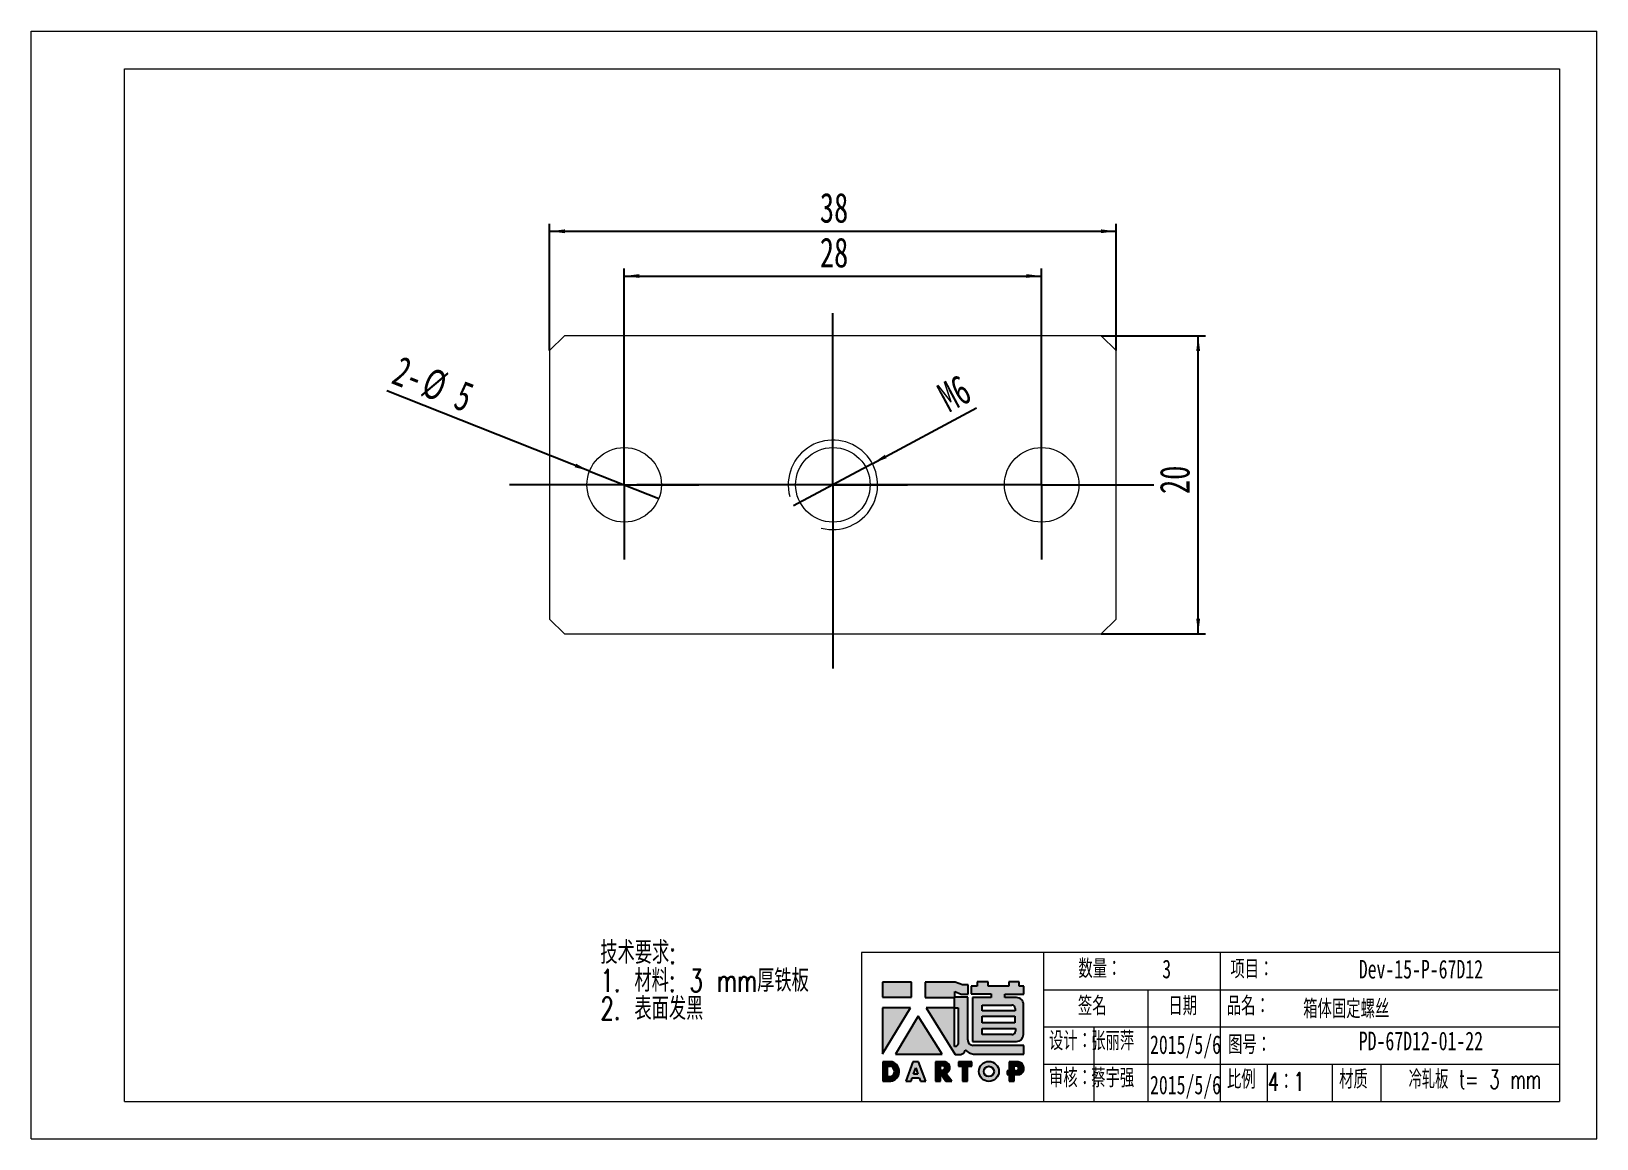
# Model space of a CAD drawing. Header units: millimetres. Extents: x 0 to 420, y 0 to 297.
import ezdxf

# ---------------------------------------------------------------- set-up
doc = ezdxf.new("R2010")
doc.units = ezdxf.units.MM
for name, color, linetype in [('10', 7, 'Continuous'), ('5', 7, 'Continuous'), ('9', 7, 'Continuous')]:
    doc.layers.add(name, color=color, linetype=linetype)
doc.layers.add('A-TITLEBLOCK', color=7, linetype='Continuous', lineweight=15)
doc.styles.add('SLDTEXTSTYLE0', font='TXT', dxfattribs={"width": 0.7, "bigfont": 'bigfont'})
doc.styles.add('SLDTEXTSTYLE1', font='TXT', dxfattribs={"width": 0.7})
doc.styles.add('SLDTEXTSTYLE2', font='TXT', dxfattribs={"width": 0.6454545454545455, "bigfont": 'bigfont'})
doc.dimstyles.new('SLDDIMSTYLE0', dxfattribs={"dimtxt": 8, "dimasz": 4.08, "dimexe": 0, "dimexo": 0.0625, "dimgap": 2, "dimtad": 2, "dimlfac": 0.25, "dimrnd": 1e-09, "dimzin": 12, "dimdsep": 46, "dimtxsty": 'SLDTEXTSTYLE1', "dimsah": 1, "dimcen": 0.09, "dimadec": 0, "dimazin": 3, "dimtfac": 1, "dimtofl": 0, "dimtmove": 0, "dimatfit": 3, "dimfxl": 0, "dimfrac": 2, "dimtolj": 1, "dimtzin": 12, "dimarcsym": 0})
doc.dimstyles.new('SLDDIMSTYLE1', dxfattribs={"dimtxt": 8, "dimasz": 4.08, "dimexe": 0, "dimexo": 0.0625, "dimgap": 2, "dimtad": 2, "dimlfac": 0.25, "dimrnd": 1e-09, "dimzin": 12, "dimdsep": 46, "dimtxsty": 'SLDTEXTSTYLE1', "dimblk1": 'NONE', "dimsah": 1, "dimcen": 0, "dimadec": 0, "dimazin": 3, "dimtfac": 1, "dimtmove": 0, "dimatfit": 3, "dimldrblk": 'NONE', "dimfxl": 0, "dimfrac": 2, "dimtolj": 1, "dimtzin": 12, "dimarcsym": 0})
doc.dimstyles.new('SLDDIMSTYLE2', dxfattribs={"dimtxt": 8, "dimasz": 4.08, "dimexe": 0, "dimexo": 0.0625, "dimgap": 2, "dimtad": 2, "dimlfac": 0.25, "dimrnd": 1e-09, "dimzin": 12, "dimdsep": 46, "dimtxsty": 'SLDTEXTSTYLE1', "dimblk1": 'NONE', "dimsah": 1, "dimcen": 0, "dimadec": 0, "dimazin": 3, "dimtfac": 1, "dimtmove": 0, "dimatfit": 3, "dimldrblk": 'NONE', "dimfxl": 0, "dimfrac": 2, "dimtolj": 1, "dimtzin": 12, "dimarcsym": 0})

# ---------------------------------------------------------------- blocks, each defined once
blk = doc.blocks.new('块1')
at = {"layer": '5'}
for color, points in [(12, [(7.729822768506202, 22.48677738498255), (7.729822768506202, 26.56118224098179), (-0.0686108220727677, 26.56118224098179), (-0.0686108220727677, 22.48677738498255)]), (12, [(-0.04771970653583146, 7.347302008803423), (7.478762869193744, 19.63603448538186), (-0.04771970653583146, 19.63603448538186)]), (12, [(15.94076426689367, 7.265444282803157), (9.565125609747485, 17.40596668841406), (3.412508775829825, 7.265444282803157)]), (8, [(23.89569797004904, 4.063712587108565), (23.89569797004904, 5.190604751141469), (20.33522878362937, 5.190604751141469), (20.33522878362937, 4.061015724040494), (21.44612302452459, 4.061015724040494), (21.44612302452459, -0.00950247634592081), (22.77619072523319, -0.00950247634592081), (22.77619072523319, 4.063712587108565)])]:
    blk.add_hatch(color=color, dxfattribs=at).paths.add_polyline_path(points, flags=0)
h = blk.add_hatch(color=12, dxfattribs=at)
edge = h.paths.add_edge_path(flags=0)
edge.add_line((19.38394999689552, 22.56062384129394), (19.38394999689552, 24.08498602951054))
edge.add_line((19.38394999689552, 24.08498602951054), (21.10508472331591, 23.34144501836078))
edge.add_line((21.10508472331591, 23.34144501836078), (22.96586006538915, 23.34144501836078))
edge.add_line((22.96586006538915, 23.34144501836078), (22.96586006538915, 25.80423623399326))
edge.add_line((22.96586006538915, 25.80423623399326), (21.4307295709883, 25.80423623399326))
edge.add_line((21.4307295709883, 25.80423623399326), (19.43049686857645, 26.59417915377503))
edge.add_line((19.43049686857645, 26.59417915377503), (11.41472237249602, 26.59417915377503))
edge.add_line((11.41472237249602, 26.59417915377503), (11.41472237249602, 22.42903278757316))
edge.add_line((11.41472237249602, 22.42903278757316), (19.2138889846426, 22.42903278757316))
edge.add_line((19.2138889846426, 22.42903278757316), (19.2138889846426, 22.34479547652957))
edge.add_line((19.2138889846426, 22.34479547652957), (19.2138889846426, 19.68267435251857))
edge.add_line((19.2138889846426, 19.68267435251857), (11.65093858437205, 19.68267435251857))
edge.add_line((11.65093858437205, 19.68267435251857), (19.42994710250157, 7.163677361805625))
edge.add_line((19.42994710250157, 7.163677361805624), (20.97034992517888, 7.163677361805624))
edge.add_arc((20.63045323465091, 8.63814758323432), 1.513139846184647, 282.9811251691751, 345.4172256101924)
edge.add_line((22.09484714418974, 8.257171636726847), (22.09484714418969, 8.314841293412767))
edge.add_line((22.09484714418969, 8.314841293412767), (22.23069755353374, 8.314841293412767))
edge.add_arc((25.13725331194361, 11.40306678213124), 4.240896490827906, 226.7357971412295, 259.3209385163939)
edge.add_line((24.35138333869703, 7.235620150071528), (37.86873904313498, 7.235620150071481))
edge.add_line((37.86873904313498, 7.235620150071481), (37.86873904313498, 9.609890801538295))
edge.add_line((37.86873904313498, 9.609890801538295), (24.29381412204463, 9.609890801538434))
edge.add_arc((24.29381412202575, 11.08848079781988), 1.47858999628138, 180.0000000007004, 270.0000000007314, ccw=False)
edge.add_line((22.81522412574437, 11.08848079780181), (22.81522412574444, 22.56062384129394))
edge.add_line((22.81522412574444, 22.56062384129394), (19.38394999689552, 22.56062384129394))
edge = h.paths.add_edge_path(flags=0)
edge.add_line((19.70922720214697, 9.322119648508084), (19.28902369907465, 9.322119648508084))
edge.add_line((19.28902369907465, 9.322119648508084), (19.29250555177082, 19.62945096670751))
edge.add_line((19.29250555177082, 19.62945096670751), (20.28355076055022, 19.62929232771332))
edge.add_line((20.28355076055022, 19.62929232771332), (20.28355076055022, 9.912800711723456))
edge.add_arc((18.34910674726315, 11.21912485719966), 2.334214303271304, 305.6398792732127, 325.968963113898, ccw=False)
h = blk.add_hatch(color=12, dxfattribs=at)
edge = h.paths.add_edge_path(flags=0)
edge.add_line((37.84546560721152, 23.34271413038237), (37.84546560721152, 25.45943435906698))
edge.add_line((37.84546560721152, 25.45943435906698), (36.64276041010927, 25.45943435906698))
edge.add_line((36.64276041010927, 25.45943435906698), (36.64276041010927, 26.60353885500371))
edge.add_line((36.64276041010927, 26.60353885500371), (33.8937461392912, 26.60353885500371))
edge.add_line((33.8937461392912, 26.60353885500371), (33.8937461392912, 25.51662371996509))
edge.add_line((33.8937461392912, 25.51662371996509), (28.28136622739996, 25.51662371996509))
edge.add_line((28.28136622739996, 25.51662371996509), (28.28136622739996, 26.66072821589707))
edge.add_line((28.28136622739996, 26.66072821589707), (25.34194959501901, 26.66072821589707))
edge.add_line((25.34194959501901, 26.66072821589707), (25.34194959501901, 25.49544541295903))
edge.add_line((25.34194959501901, 25.49544541295903), (23.71775697571455, 25.49544541295903))
edge.add_line((23.71775697571455, 25.49544541295903), (23.71775697571455, 23.38626053695338))
edge.add_line((23.71775697571455, 23.38626053695338), (29.07761094507538, 23.38626053695338))
edge.add_line((29.07761094507538, 23.38626053695338), (29.07761094507538, 22.45338387466311))
edge.add_line((29.07761094507538, 22.45338387466311), (24.08316824545665, 22.45338387466311))
edge.add_line((24.08316824545665, 22.45338387466311), (24.08316824545665, 10.64255139727371))
edge.add_line((24.08316824545665, 10.64255139727371), (35.93986917121389, 10.64255139727371))
edge.add_arc((35.9398691712322, 12.49078889258355), 1.848237495309883, 269.9999999994329, 359.9999999994308)
edge.add_line((37.78810666654208, 12.49078889256516), (37.78810666654213, 20.57912958272879))
edge.add_arc((35.93986917122304, 20.57912958271967), 1.848237495319111, 2.828264897405108e-10, 90.00000000028393)
edge.add_line((35.93986917121389, 22.42736707803878), (32.80557556806829, 22.4273670780388))
edge.add_line((32.80557556806829, 22.4273670780388), (32.80557556806829, 23.34271413038237))
edge.add_line((32.80557556806829, 23.34271413038237), (37.84546560721152, 23.34271413038237))
h.paths.add_polyline_path([(26.73505715369024, 15.67680154619349), (26.73505715369024, 17.39303760959296), (35.49723089837269, 17.39303760959296), (35.49723089837269, 15.67680154619349)], flags=0)
edge = h.paths.add_edge_path(flags=0)
edge.add_line((26.6776982131613, 20.42510489063192), (34.63047109115646, 20.42510489063192))
edge.add_arc((34.63047109112455, 19.50098614301564), 0.9241187476163281, -1.9737740331038367e-09, 89.99999999802071, ccw=False)
edge.add_line((35.55458983874093, 19.50098614298382), (35.55458983874093, 18.8232475490373))
edge.add_line((35.55458983874093, 18.8232475490373), (26.6776982131613, 18.8232475490373))
edge.add_line((26.6776982131613, 18.8232475490373), (26.6776982131613, 20.42510489063192))
edge = h.paths.add_edge_path(flags=0)
edge.add_line((26.73505715369024, 12.47316618245331), (26.73505715369024, 14.1322128849729))
edge.add_line((26.73505715369024, 14.1322128849729), (35.61176552395117, 14.1322128849729))
edge.add_line((35.61176552395117, 14.1322128849729), (35.61176552395117, 13.39728493009842))
edge.add_arc((34.68764677632923, 13.39728493007518), 0.9241187476219043, -89.99999999855493, 1.440412233932875e-09, ccw=False)
edge.add_line((34.68764677635255, 12.47316618245327), (26.73505715369024, 12.47316618245331))
h = blk.add_hatch(color=8, dxfattribs=at)
edge = h.paths.add_edge_path(flags=0)
edge.add_arc((1.781535706601056, 2.636675427794564), 2.661051678329958, 278.6604405932824, 432.3203452583787)
edge.add_line((2.589683156164924, 5.172043987689964), (0.007623424674751966, 5.172043987689964))
edge.add_line((0.007623424674751966, 5.172043987689964), (0.007623424674751966, 0.005964826539925916))
edge.add_line((0.007623424674751966, 0.005964826539925708), (2.182232309018872, 0.005964826539925708))
edge = h.paths.add_edge_path(flags=0)
edge.add_line((1.317716286528437, 4.040709931564966), (2.120864402698097, 4.040709931564966))
edge.add_arc((1.576839423670817, 2.56861929511785), 1.56939925440307, -65.78573481728489, 69.71773257233048, ccw=False)
edge.add_line((2.220528709441949, 1.137298882664941), (1.317716286528437, 1.137298882664941))
edge.add_line((1.317716286528437, 1.137298882664941), (1.317716286528437, 4.040709931564966))
h = blk.add_hatch(color=8, dxfattribs=at)
h.paths.add_polyline_path([(11.57378806062193, -0.01077158836922283), (9.584550682216365, 5.214559240722975), (8.110994002706763, 5.214559240722975), (6.215949900704898, 0.0004124614018299262), (7.611806290380329, 0.0004124614018299262), (7.940199968915097, 0.92448465897523), (9.83121245213925, 0.92448465897523), (10.1667530913423, -0.01077158836922283)], flags=0)
h.paths.add_polyline_path([(8.29828102265634, 1.920499644777673), (8.873336470949123, 3.558923276789683), (9.469832801328627, 1.920499644777673)], flags=0)
h = blk.add_hatch(color=8, dxfattribs=at)
edge = h.paths.add_edge_path(flags=0)
edge.add_arc((16.38131025106338, 3.598662347246316), 1.653253247824954, 290.6073250211866, 437.2124199352527)
edge.add_line((16.74723654785621, 5.210910543635211), (14.20771793933923, 5.210910543635211))
edge.add_line((14.20771793933923, 5.210910543635211), (14.20771793933923, -0.00244304066947798))
edge.add_line((14.20771793933923, -0.002443040669477738), (15.54969724115218, -0.002443040669477738))
edge.add_line((15.54969724115218, -0.002443040669477738), (15.54969724115218, 2.064305901793009))
edge.add_line((15.54969724115218, 2.064305901793009), (16.92906064484401, -0.0210831236344915))
edge.add_line((16.92906064484401, -0.0210831236344914), (18.55068768830365, -0.0210831236344914))
edge.add_line((18.55068768830365, -0.0210831236344914), (16.96319144109021, 2.051193258011665))
edge = h.paths.add_edge_path(flags=0)
edge.add_arc((15.97594930397256, 3.521484471871754), 0.7022768470381889, -77.47302943994771, 76.71957553051169, ccw=False)
edge.add_line((16.1282725600419, 2.835926016635198), (15.53741912940099, 2.835926016635194))
edge.add_line((15.53741912940099, 2.835926016635194), (15.53741912940099, 4.204980620062136))
edge.add_line((15.53741912940099, 4.204980620062136), (16.13727439592916, 4.204980620062136))
h = blk.add_hatch(color=8, dxfattribs=at)
edge = h.paths.add_edge_path(flags=0)
edge.add_arc((28.50786990324971, 2.622953153925888), 2.676636592785213, 0, 360)
edge = h.paths.add_edge_path(flags=0)
edge.add_arc((28.50786990324971, 2.622953153925888), 1.375082885538559, 0, 360)
h = blk.add_hatch(color=8, dxfattribs=at)
edge = h.paths.add_edge_path(flags=0)
edge.add_arc((36.1734741262733, 3.447335049427707), 1.757251622275269, 288.8958684179252, 445.2442177897109)
edge.add_line((36.31916571283577, 5.198536701321059), (36.24234735892284, 5.198536701321059))
edge.add_line((36.24234735892284, 5.198536701321059), (33.97841013464647, 5.198536701321059))
edge.add_line((33.97841013464647, 5.198536701321059), (33.97841013464647, 2.765490298920264))
edge.add_line((33.97841013464647, 2.765490298920264), (33.37769893006926, 2.765490298920264))
edge.add_line((33.37769893006926, 2.765490298920264), (33.37769893006926, 1.777883180287413))
edge.add_line((33.37769893006926, 1.777883180287413), (33.9686975984198, 1.777883180287413))
edge.add_line((33.9686975984198, 1.777883180287413), (33.9686975984198, 0.006678702039386142))
edge.add_line((33.9686975984198, 0.006678702039386244), (35.29033555050536, 0.006678702039386244))
edge.add_line((35.29033555050536, 0.006678702039386244), (35.29033555050536, 1.784783976974394))
edge.add_line((35.29033555050536, 1.784783976974394), (36.7425586502883, 1.784783976974394))
edge = h.paths.add_edge_path(flags=0)
edge.add_arc((35.81200594606526, 3.462404376208358), 0.7030637749232741, -79.01085638112971, 72.55127628001378, ccw=False)
edge.add_line((35.94602606755443, 2.772232456578624), (35.27072722273277, 2.772232456578613))
edge.add_line((35.27072722273277, 2.772232456578613), (35.27072722273277, 4.133117151306652))
edge.add_line((35.27072722273277, 4.133117151306652), (36.0228211374754, 4.133117151306652))
at = {"layer": '9'}
for p, q in [((7.729822768506202, 26.56118224098179), (-0.0686108220727677, 26.56118224098179)), ((-0.0686108220727677, 26.56118224098179), (-0.0686108220727677, 22.48677738498255)), ((7.729822768506202, 22.48677738498255), (7.729822768506202, 26.56118224098179)), ((19.43049686857645, 26.59417915377503), (11.41472237249602, 26.59417915377503)), ((11.41472237249602, 26.59417915377503), (11.41472237249602, 22.42903278757316)), ((21.4307295709883, 25.80423623399326), (19.43049686857645, 26.59417915377503)), ((22.96586006538915, 25.80423623399326), (21.4307295709883, 25.80423623399326)), ((22.96586006538915, 23.34144501836078), (22.96586006538915, 25.80423623399326)), ((25.34194959501901, 25.49544541295903), (23.71775697571455, 25.49544541295903)), ((23.71775697571455, 25.49544541295903), (23.71775697571455, 23.38626053695338)), ((28.28136622739996, 26.66072821589707), (25.34194959501901, 26.66072821589707)), ((25.34194959501901, 26.66072821589707), (25.34194959501901, 25.49544541295903)), ((28.28136622739996, 25.51662371996509), (28.28136622739996, 26.66072821589707)), ((33.8937461392912, 25.51662371996509), (28.28136622739996, 25.51662371996509)), ((36.64276041010927, 26.60353885500371), (33.8937461392912, 26.60353885500371)), ((33.8937461392912, 26.60353885500371), (33.8937461392912, 25.51662371996509)), ((36.64276041010927, 25.45943435906698), (36.64276041010927, 26.60353885500371)), ((37.84546560721152, 25.45943435906698), (36.64276041010927, 25.45943435906698)), ((37.84546560721152, 23.34271413038237), (37.84546560721152, 25.45943435906698)), ((-0.0686108220727677, 22.48677738498255), (7.729822768506202, 22.48677738498255)), ((11.41472237249602, 22.42903278757316), (19.2138889846426, 22.42903278757316)), ((19.2138889846426, 22.42903278757316), (19.2138889846426, 22.34479547652957)), ((19.2138889846426, 22.34479547652957), (19.2138889846426, 19.68267435251857)), ((19.38394999689552, 24.08498602951054), (21.10508472331591, 23.34144501836078)), ((19.38394999689552, 22.56062384129394), (19.38394999689552, 24.08498602951054)), ((22.81522412574444, 22.56062384129394), (19.38394999689552, 22.56062384129394)), ((21.10508472331591, 23.34144501836078), (22.96586006538915, 23.34144501836078)), ((22.81522412574444, 11.08848079780181), (22.81522412574444, 22.56062384129394)), ((23.71775697571455, 23.38626053695338), (29.07761094507538, 23.38626053695338)), ((29.07761094507538, 22.45338387466311), (24.08316824545665, 22.45338387466311)), ((24.08316824545665, 22.45338387466311), (24.08316824545665, 10.64255139727371)), ((29.07761094507538, 23.38626053695338), (29.07761094507538, 22.45338387466311)), ((32.80557556806829, 22.4273670780388), (32.80557556806829, 23.34271413038237)), ((32.80557556806829, 23.34271413038237), (37.84546560721152, 23.34271413038237)), ((35.93986917121389, 22.4273670780388), (32.80557556806829, 22.4273670780388)), ((7.478762869193744, 19.63603448538186), (-0.04771970653583146, 19.63603448538186)), ((-0.04771970653583146, 19.63603448538186), (-0.04771970653583146, 7.347302008803423)), ((-0.04771970653583146, 7.347302008803423), (7.478762869193744, 19.63603448538186)), ((9.565125609747485, 17.40596668841406), (3.412508775829825, 7.265444282803157)), ((15.94076426689367, 7.265444282803157), (9.565125609747485, 17.40596668841406)), ((19.2138889846426, 19.68267435251857), (11.65093858437205, 19.68267435251857)), ((11.65093858437205, 19.68267435251857), (19.42994710250157, 7.163677361805624)), ((19.28902369907465, 9.322119648508084), (19.29250555177082, 19.62945096670751)), ((19.29250555177082, 19.62945096670751), (20.28355076055022, 19.62929232771332)), ((20.28355076055022, 19.62929232771332), (20.28355076055022, 9.912800711723456)), ((26.6776982131613, 18.8232475490373), (26.6776982131613, 20.42510489063192)), ((26.6776982131613, 20.42510489063192), (34.63047109115646, 20.42510489063192)), ((35.55458983874093, 18.8232475490373), (26.6776982131613, 18.8232475490373)), ((26.73505715369024, 15.67680154619349), (26.73505715369024, 17.39303760959296)), ((26.73505715369024, 17.39303760959296), (35.49723089837269, 17.39303760959296)), ((35.49723089837269, 17.39303760959296), (35.49723089837269, 15.67680154619349)), ((35.55458983874093, 19.50098614298382), (35.55458983874093, 18.8232475490373)), ((37.78810666654213, 12.49078889256516), (37.78810666654213, 20.57912958272879)), ((35.49723089837269, 15.67680154619349), (26.73505715369024, 15.67680154619349)), ((26.73505715369024, 12.47316618245331), (26.73505715369024, 14.1322128849729)), ((26.73505715369024, 14.1322128849729), (35.61176552395117, 14.1322128849729)), ((35.61176552395117, 14.1322128849729), (35.61176552395117, 13.39728493009842)), ((19.70922720214697, 9.322119648508084), (19.28902369907465, 9.322119648508084)), ((24.08316824545665, 10.64255139727371), (35.93986917121389, 10.64255139727371)), ((37.86873904313498, 9.609890801538295), (24.29381412204463, 9.609890801538434)), ((34.68764677635255, 12.47316618245331), (26.73505715369024, 12.47316618245331)), ((37.86873904313498, 7.235620150071481), (37.86873904313498, 9.609890801538295)), ((2.589683156164924, 5.172043987689964), (0.007623424674751966, 5.172043987689964)), ((0.007623424674751966, 5.172043987689964), (0.007623424674751966, 0.005964826539925708)), ((3.412508775829825, 7.265444282803157), (15.94076426689367, 7.265444282803157)), ((8.110994002706763, 5.214559240722975), (6.215949900704898, 0.0004124614018299262)), ((9.584550682216365, 5.214559240722975), (8.110994002706763, 5.214559240722975)), ((11.57378806062193, -0.01077158836922283), (9.584550682216365, 5.214559240722975)), ((16.74723654785621, 5.210910543635211), (14.20771793933923, 5.210910543635211)), ((14.20771793933923, 5.210910543635211), (14.20771793933923, -0.002443040669477738)), ((15.53741912940099, 2.835926016635194), (15.53741912940099, 4.204980620062136)), ((15.53741912940099, 4.204980620062136), (16.13727439592916, 4.204980620062136)), ((19.42994710250157, 7.163677361805624), (20.97034992517888, 7.163677361805624)), ((23.89569797004904, 5.190604751141469), (20.33522878362937, 5.190604751141469)), ((20.33522878362937, 5.190604751141469), (20.33522878362937, 4.061015724040494)), ((22.09484714418969, 8.25717163672686), (22.09484714418969, 8.314841293412767)), ((22.09484714418969, 8.314841293412767), (22.23069755353374, 8.314841293412767)), ((23.89569797004904, 4.063712587108565), (23.89569797004904, 5.190604751141469)), ((24.35138333869702, 7.235620150071481), (37.86873904313498, 7.235620150071481)), ((36.24234735892284, 5.198536701321059), (33.97841013464647, 5.198536701321059)), ((33.97841013464647, 5.198536701321059), (33.97841013464647, 2.765490298920264)), ((36.31916571283577, 5.198536701321059), (36.24234735892284, 5.198536701321059)), ((0.007623424674751966, 0.005964826539925708), (2.182232309018872, 0.005964826539925708)), ((1.317716286528437, 1.137298882664941), (1.317716286528437, 4.040709931564966)), ((1.317716286528437, 4.040709931564966), (2.120864402698097, 4.040709931564966)), ((2.220528709441949, 1.137298882664941), (1.317716286528437, 1.137298882664941)), ((6.215949900704898, 0.0004124614018299262), (7.611806290380329, 0.0004124614018299262)), ((7.611806290380329, 0.0004124614018299262), (7.940199968915097, 0.92448465897523)), ((7.940199968915097, 0.92448465897523), (9.83121245213925, 0.92448465897523)), ((8.29828102265634, 1.920499644777673), (8.873336470949123, 3.558923276789683)), ((9.469832801328627, 1.920499644777673), (8.29828102265634, 1.920499644777673)), ((8.873336470949123, 3.558923276789683), (9.469832801328627, 1.920499644777673)), ((9.83121245213925, 0.92448465897523), (10.1667530913423, -0.01077158836922283)), ((16.1282725600419, 2.835926016635194), (15.53741912940099, 2.835926016635194)), ((15.54969724115218, -0.002443040669477738), (15.54969724115218, 2.064305901793009)), ((15.54969724115218, 2.064305901793009), (16.92906064484401, -0.0210831236344914)), ((18.55068768830365, -0.0210831236344914), (16.96319144109021, 2.051193258011665)), ((20.33522878362937, 4.061015724040494), (21.44612302452459, 4.061015724040494)), ((21.44612302452459, 4.061015724040494), (21.44612302452459, -0.00950247634592081)), ((22.77619072523319, -0.00950247634592081), (22.77619072523319, 4.063712587108565)), ((22.77619072523319, 4.063712587108565), (23.89569797004904, 4.063712587108565)), ((33.97841013464647, 2.765490298920264), (33.37769893006926, 2.765490298920264)), ((33.37769893006926, 2.765490298920264), (33.37769893006926, 1.777883180287413)), ((33.37769893006926, 1.777883180287413), (33.9686975984198, 1.777883180287413)), ((33.9686975984198, 1.777883180287413), (33.9686975984198, 0.006678702039386244)), ((33.9686975984198, 0.006678702039386244), (35.29033555050536, 0.006678702039386244)), ((35.27072722273277, 2.772232456578613), (35.27072722273277, 4.133117151306652)), ((35.27072722273277, 4.133117151306652), (36.0228211374754, 4.133117151306652)), ((35.94602606755443, 2.772232456578613), (35.27072722273277, 2.772232456578613)), ((35.29033555050536, 0.006678702039386244), (35.29033555050536, 1.784783976974394)), ((35.29033555050536, 1.784783976974394), (36.7425586502883, 1.784783976974394)), ((10.1667530913423, -0.01077158836922283), (11.57378806062193, -0.01077158836922283)), ((14.20771793933923, -0.002443040669477738), (15.54969724115218, -0.002443040669477738)), ((16.92906064484401, -0.0210831236344914), (18.55068768830365, -0.0210831236344914)), ((21.44612302452459, -0.00950247634592081), (22.77619072523319, -0.00950247634592081))]:
    blk.add_line(p, q, dxfattribs=at)
for radius in [2.676636592785211, 1.375082885538561]:
    blk.add_circle((28.50786990324971, 2.622953153925888), radius, dxfattribs=at)
for centre, radius, start, end in [((35.93986917122304, 20.57912958271967), 1.848237495319129, 2.828264897405108e-10, 90.00000000028393), ((34.63047109112455, 19.50098614301564), 0.924118747616383, 359.9999999980279, 89.99999999802154), ((34.68764677632923, 13.39728493007518), 0.9241187476219395, 270.0000000014467, 1.44122564053541e-09), ((18.34910674726315, 11.21912485719966), 2.334214303271307, 305.6398792732136, 325.9689631138988), ((24.29381412202575, 11.08848079781988), 1.47858999628145, 180.0000000007012, 270.0000000007323), ((35.9398691712322, 12.49078889258355), 1.848237495309931, 269.9999999994329, 359.9999999994308), ((1.781535706601056, 2.636675427794564), 2.661051678329964, 278.6604405932824, 72.32034525837781), ((15.97594930397256, 3.521484471871754), 0.7022768470381929, 282.5269705600539, 76.71957553051254), ((16.38131025106338, 3.598662347246316), 1.653253247824956, 290.6073250211866, 77.21241993525202), ((20.63045323465091, 8.63814758323432), 1.513139846184699, 282.9811251691751, 345.4172256101924), ((25.13725331194361, 11.40306678213124), 4.240896490827954, 226.7357971412295, 259.3209385163939), ((36.1734741262733, 3.447335049427707), 1.757251622275277, 288.8958684179252, 85.24421778971008), ((1.576839423670817, 2.56861929511785), 1.569399254403071, 294.2142651827166, 69.71773257233134), ((35.81200594606526, 3.462404376208358), 0.7030637749232848, 280.9891436188718, 72.55127628001459)]:
    blk.add_arc(centre, radius, start, end, dxfattribs=at)
blk = doc.blocks.new('SW_NOTE_0')
at = {"layer": 'A-TITLEBLOCK', "color": 0, "char_height": 6, "attachment_point": 1, "style": 'SLDTEXTSTYLE0'}
for s, insert in [('\\M+18B5A术\\M+19776\\M+18B81:', (0, 7.734406438631789)), ('1. \\M+18DDE\\M+197BF: 3 mm\\M+18CFA铁\\M+194C2', (0, 0.2344066062698533)), ('2. \\M+1955C\\M+196CA发\\M+1FC4B', (0, -7.265593226092084))]:
    blk.add_mtext(s, dxfattribs=dict(at, insert=insert))
blk = doc.blocks.new('_D')
at = {"layer": '10'}
for p, q in [((159.1522060965226, 195.584438195369), (159.1522060965226, 233.5844381953691)), ((159.1522060965226, 231.5844381953691), (271.1522060965226, 231.5844381953691)), ((271.1522060965226, 195.584438195369), (271.1522060965226, 233.5844381953691))]:
    blk.add_line(p, q, dxfattribs=at)
for points in [[(159.1522060965226, 231.5844381953691), (163.2322060965226, 231.0764381953691), (163.2322060965226, 232.0924381953691)], [(271.1522060965226, 231.5844381953691), (267.0722060965226, 232.0924381953691), (267.0722060965226, 231.0764381953691)]]:
    blk.add_solid(points, dxfattribs=at)
at = {"layer": '10', "insert": (211.653182535265, 241.8969798807141), "char_height": 8, "attachment_point": 1, "style": 'SLDTEXTSTYLE1'}
blk.add_mtext('28', dxfattribs=at)
blk = doc.blocks.new('_D_1')
at = {"layer": '10'}
for p, q in [((139.1522060965227, 211.584438195369), (139.1522060965227, 245.5844381953691)), ((291.1522060965227, 211.584438195369), (291.1522060965227, 245.5844381953691)), ((139.1522060965227, 243.5844381953691), (291.1522060965227, 243.5844381953691))]:
    blk.add_line(p, q, dxfattribs=at)
for points in [[(139.1522060965227, 243.5844381953691), (143.2322060965227, 243.0764381953691), (143.2322060965227, 244.0924381953691)], [(291.1522060965227, 243.5844381953691), (287.0722060965227, 244.0924381953691), (287.0722060965227, 243.0764381953691)]]:
    blk.add_solid(points, dxfattribs=at)
at = {"layer": '10', "insert": (211.6530977055777, 253.8969798807141), "char_height": 8, "attachment_point": 1, "style": 'SLDTEXTSTYLE1'}
blk.add_mtext('38', dxfattribs=at)
blk = doc.blocks.new('_D_2')
at = {"layer": '10'}
for p, q in [((287.1522060965227, 215.584438195369), (315.1522060965227, 215.584438195369)), ((313.1522060965227, 135.584438195369), (313.1522060965227, 215.584438195369)), ((287.1522060965227, 135.584438195369), (315.1522060965227, 135.584438195369))]:
    blk.add_line(p, q, dxfattribs=at)
for points in [[(313.1522060965227, 215.584438195369), (312.6442060965227, 211.504438195369), (313.6602060965227, 211.504438195369)], [(313.1522060965227, 135.584438195369), (313.6602060965227, 139.664438195369), (312.6442060965227, 139.664438195369)]]:
    blk.add_solid(points, dxfattribs=at)
at = {"layer": '10', "insert": (302.8396644111776, 173.112154846136), "char_height": 8, "attachment_point": 1, "rotation": 90, "style": 'SLDTEXTSTYLE1'}
blk.add_mtext('20', dxfattribs=at)
blk = doc.blocks.new('_D_3')
at = {"layer": '10'}
for q in [(253.7123359225248, 196.2684532755807), (204.5775076057228, 169.9120708034703)]:
    blk.add_line((225.7269045873224, 181.2568055872677), q, dxfattribs=at)
blk.add_solid([(225.7269045873224, 181.2568055872677), (229.5624322937848, 182.7377482644027), (229.082171854604, 183.6330727366238)], dxfattribs=at)
at = {"layer": '10', "char_height": 8, "attachment_point": 1, "rotation": 28.20952591887297, "style": 'SLDTEXTSTYLE1'}
for s, insert in [('M', (242.4807655828436, 201.9046299236357)), ('6', (245.7706718678514, 203.6693664926941))]:
    blk.add_mtext(s, dxfattribs=dict(at, insert=insert))
blk = doc.blocks.new('_NONE')
blk = doc.blocks.new('_D_4')
at = {"layer": '10'}
for q in [(95.4955639242225, 200.8140597244927), (168.4486620413527, 171.8998884446079)]:
    blk.add_line((149.8557501516925, 179.2689879461301), q, dxfattribs=at)
blk.add_solid([(149.8557501516925, 179.2689879461301), (146.2499712535405, 181.244544206438), (145.8756209988632, 180.3000242824432)], dxfattribs=at)
at = {"layer": '10', "char_height": 8, "attachment_point": 1, "rotation": 338.37963688988475, "style": 'SLDTEXTSTYLE1'}
for s, insert in [('2-', (99.2837364379808, 210.3719653758674)), ('%%c', (107.146358726217, 207.2915561486197)), ('5', (115.8773946650823, 203.7952484368834))]:
    blk.add_mtext(s, dxfattribs=dict(at, insert=insert))
blk = doc.blocks.new('SW_CENTERMARKSYMBOL_0')
at = {"layer": '10', "color": 0}
for p, q in [((0, 10.00000000000001), (0, 20.00000000000002)), ((0, 0), (0, 10.00000000000001)), ((-10.00000000000001, 0), (-30.76744353051403, 0)), ((0, 0), (-10.00000000000001, 0)), ((0, 0), (0, -9.99999999999998)), ((0, 0), (9.99999999999998, 0)), ((9.99999999999998, 0), (19.99999999999999, 0)), ((0, -9.99999999999998), (0, -19.99999999999999))]:
    blk.add_line(p, q, dxfattribs=at)
blk = doc.blocks.new('SW_CENTERMARKSYMBOL_1')
at = {"layer": '10', "color": 0}
for p, q in [((0, 9.99999999999998), (0, 19.99999999999999)), ((0, 0), (0, 9.99999999999998)), ((-10.00000000000001, 0), (-108.6116631364177, 0)), ((0, 0), (-10.00000000000001, 0)), ((0, 0), (0, -10.00000000000001)), ((0, 0), (10.00000000000001, 0)), ((10.00000000000001, 0), (30.07411889289563, 0)), ((0, -10.00000000000001), (0, -19.99999999999999))]:
    blk.add_line(p, q, dxfattribs=at)
blk = doc.blocks.new('SW_CENTERMARKSYMBOL_2')
at = {"layer": '10', "color": 0}
for p, q in [((0, 9.99999999999998), (0, 46.0344446614753)), ((0, 0), (0, 9.99999999999998)), ((-9.99999999999998, 0), (-19.99999999999996, 0)), ((0, 0), (-9.99999999999998, 0)), ((0, 0), (0, -10.00000000000001)), ((0, 0), (10.00000000000001, 0)), ((10.00000000000001, 0), (19.99999999999996, 0)), ((0, -10.00000000000001), (0, -49.22787648972782))]:
    blk.add_line(p, q, dxfattribs=at)
blk = doc.blocks.new('SW_CENTERMARKSYMBOL_3')
at = {"layer": '10', "color": 0}
for p, q in [((0, 10.00000000000001), (0, 20.00000000000002)), ((0, 0), (0, 10.00000000000001)), ((-10.00000000000001, 0), (-20.00000000000002, 0)), ((0, 0), (-10.00000000000001, 0)), ((0, 0), (0, -9.99999999999998)), ((0, 0), (9.99999999999998, 0)), ((9.99999999999998, 0), (19.99999999999999, 0)), ((0, -9.99999999999998), (0, -19.99999999999999))]:
    blk.add_line(p, q, dxfattribs=at)
blk = doc.blocks.new('SW_CENTERMARKSYMBOL_4')
at = {"layer": '10', "color": 0}
for p, q in [((0, 9.99999999999998), (0, 19.99999999999999)), ((0, 0), (0, 9.99999999999998)), ((-10.00000000000001, 0), (-20.00000000000002, 0)), ((0, 0), (-10.00000000000001, 0)), ((0, 0), (0, -10.00000000000001)), ((0, 0), (10.00000000000001, 0)), ((10.00000000000001, 0), (19.99999999999996, 0)), ((0, -10.00000000000001), (0, -19.99999999999999))]:
    blk.add_line(p, q, dxfattribs=at)
blk = doc.blocks.new('SW_CENTERMARKSYMBOL_5')
at = {"layer": '10', "color": 0}
for p, q in [((0, 9.99999999999998), (0, 19.99999999999996)), ((0, 0), (0, 9.99999999999998)), ((-9.99999999999998, 0), (-19.99999999999996, 0)), ((0, 0), (-9.99999999999998, 0)), ((0, 0), (0, -10.00000000000001)), ((0, 0), (10.00000000000001, 0)), ((10.00000000000001, 0), (19.99999999999996, 0)), ((0, -10.00000000000001), (0, -19.99999999999996))]:
    blk.add_line(p, q, dxfattribs=at)

msp = doc.modelspace()

# ---------------------------------------------------------------- linework, layer by layer
at = {"color": 7, "linetype": 'Continuous', "lineweight": 15}
for p, q in [((143.1522091959642, 215.5844373012993), (139.1522085403131, 211.5844366456483)), ((287.1522029970811, 215.5844373012993), (143.1522091959642, 215.5844373012993)), ((291.1522036527322, 211.5844366456483), (287.1522029970811, 215.5844373012993)), ((139.1522085403131, 211.5844366456483), (139.1522085403131, 139.5844397450898)), ((291.1522036527322, 139.5844397450898), (291.1522036527322, 211.5844366456483)), ((139.1522085403131, 139.5844397450898), (143.1522091959642, 135.5844390894387)), ((287.1522029970811, 135.5844390894387), (291.1522036527322, 139.5844397450898)), ((143.1522091959642, 135.5844390894387), (287.1522029970811, 135.5844390894387))]:
    msp.add_line(p, q, dxfattribs=at)
for centre, radius in [((159.1522060965226, 175.584438195369), 10.00000000000003), ((215.1522060965226, 175.584438195369), 9.999999999999943), ((271.1522060965226, 175.584438195369), 10.00000000000006)]:
    msp.add_circle(centre, radius, dxfattribs=at)
at = {"color": 7, "linetype": 'Continuous', "lineweight": 0}
msp.add_arc((215.1522060965226, 175.584438195369), 11.99999999999997, 255.0000000000008, 195.0000000000008, dxfattribs=at)
at = {"layer": 'A-TITLEBLOCK', "linetype": 'Continuous'}
for p, q in [((0.07884356535330095, 0.214780156639463), (0.07884356535324544, 297.2147801566395)), ((0.07884356535324544, 297.2147801566395), (420.0788435653533, 297.2147801566395)), ((420.0788435653533, 0.2147801566394373), (420.0788435653533, 297.2147801566395)), ((25.06340977196131, 10.17527037605631), (25.06340977196131, 287.1752703760564)), ((25.06340977196131, 287.1752703760564), (410.0634097719614, 287.1752703760564)), ((410.0634097719614, 287.1752703760564), (410.0634097719615, 10.17527037605631)), ((25.06340977196131, 10.17527037605631), (410.0634097719615, 10.17527037605631)), ((0.07884356535330095, 0.214780156639463), (420.0788435653533, 0.2147801566394373))]:
    msp.add_line(p, q, dxfattribs=at)
at = {"layer": 'A-TITLEBLOCK'}
for p, q in [((410.0528060822431, 50.17527037605631), (222.8527385300249, 50.17527037605629)), ((222.8527385300249, 50.17527037605629), (222.8527385300249, 10.25638791969294)), ((271.7602373944738, 10.17527037605631), (271.7602373944738, 50.1752703760563)), ((319.0851905595983, 50.17527037605631), (319.0851905595983, 10.17527037605631)), ((271.7602373944738, 40.1752703760563), (409.7710712432667, 40.1752703760563)), ((299.6826703414528, 40.1752703760563), (299.6826703414528, 10.17527037605631)), ((271.7602373944738, 30.17527037605631), (410.0398858578161, 30.17527037605631)), ((285.1540798927205, 30.17527037605631), (285.1540798927204, 10.17527037605631)), ((271.7602373944738, 20.17527037605631), (410.0634097719614, 20.17527037605632)), ((331.7314574845681, 10.17527037605631), (331.7314574845681, 20.17527037605631)), ((349.1935095946738, 10.17527037605631), (349.1935095946738, 20.17527037605631)), ((362.2644575645825, 10.17527037605631), (362.2644575645825, 20.17527037605631))]:
    msp.add_line(p, q, dxfattribs=at)

# ---------------------------------------------------------------- block references
at = {"color": 7, "linetype": 'Continuous'}
msp.add_blockref('块1', (228.4993595422365, 15.63914446748675), dxfattribs=at)
at = {"layer": '10'}
for name, p in [('SW_CENTERMARKSYMBOL_2', (215.1522060965226, 175.584438195369)), ('SW_CENTERMARKSYMBOL_0', (159.1522060965227, 175.584438195369)), ('SW_CENTERMARKSYMBOL_3', (159.1522060965227, 175.584438195369)), ('SW_CENTERMARKSYMBOL_1', (271.1522060965227, 175.584438195369)), ('SW_CENTERMARKSYMBOL_5', (215.1522060965226, 175.584438195369)), ('SW_CENTERMARKSYMBOL_4', (271.1522060965227, 175.584438195369))]:
    msp.add_blockref(name, p, dxfattribs=at)
at = {"layer": 'A-TITLEBLOCK'}
msp.add_blockref('SW_NOTE_0', (152.7549009548836, 45.39185935991122), dxfattribs=at)

# ---------------------------------------------------------------- texts
at = {"layer": 'A-TITLEBLOCK', "char_height": 5, "attachment_point": 1}
for s, insert, style in [('\\M+19094\\M+197CA\\M+18146', (281.0094267019112, 48.30009553161197), 'SLDTEXTSTYLE0'), ('3', (303.5091443978695, 48.23617575854263), 'SLDTEXTSTYLE1'), ('项\\M+196DA\\M+18146', (321.7969634785719, 48.17757254971441), 'SLDTEXTSTYLE0'), ('Dev-15-P-67D12', (356.2498331785072, 48.17757266612975), 'SLDTEXTSTYLE1'), ('签\\M+196BC', (280.8922542464589, 38.31489987202549), 'SLDTEXTSTYLE0'), ('\\M+193FA\\M+18AFA', (305.1421560770414, 38.31489987202549), 'SLDTEXTSTYLE0'), ('\\M+19569\\M+196BC\\M+18146', (320.8240622111781, 38.31489987202558), 'SLDTEXTSTYLE0'), ('\\M+194A0\\M+191CC\\M+18CC5\\M+192E8\\M+19786丝', (341.338748768423, 37.51797623285471), 'SLDTEXTSTYLE0'), ('设计\\M+18146', (273.1074664811462, 28.93932295717106), 'SLDTEXTSTYLE0'), ('张丽\\M+1E4CA', (284.4494048253, 28.93932307358638), 'SLDTEXTSTYLE0'), ('2015/5/6', (300.2309460937724, 27.9393233753349), 'SLDTEXTSTYLE1'), ('图\\M+18D86\\M+18146', (321.165024448411, 27.93932325891958), 'SLDTEXTSTYLE0'), ('PD-67D12-01-22', (356.2498331785072, 28.93932307358637), 'SLDTEXTSTYLE1'), ('审\\M+18A6A\\M+18146', (273.1074664811461, 19.00552373053996), 'SLDTEXTSTYLE0'), ('\\M+1E4EF\\M+18946强', (284.4494048253, 19.00552384695528), 'SLDTEXTSTYLE0'), ('2015/5/6', (300.2309460937725, 17.12635726808131), 'SLDTEXTSTYLE1'), ('\\M+194E4\\M+197E1', (320.8909396574586, 18.62635693187385), 'SLDTEXTSTYLE0'), ('4\\M+181461', (331.863569109948, 18.00552414870381), 'SLDTEXTSTYLE0'), ('\\M+18DDE质', (350.9636854607982, 18.62635693187384), 'SLDTEXTSTYLE0'), ('\\M+197E2轧\\M+194C2 t= 3 mm', (369.6218018105237, 18.62635693187385), 'SLDTEXTSTYLE2')]:
    msp.add_mtext(s, dxfattribs=dict(at, insert=insert, style=style))

# ---------------------------------------------------------------- dimensions: what is measured, and where the dimension line sits
at = {"layer": '10'}
for base, p1, p2, picture, middle in [((291.1522060965227, 243.5844381953691), (139.1522060965227, 211.584438195369), (291.1522060965227, 211.584438195369), '_D_1', (215.1586531527686, 243.5844381953691)), ((271.1522060965226, 231.5844381953691), (159.1522060965226, 195.584438195369), (271.1522060965226, 195.584438195369), '_D', (215.158737982456, 231.5844381953691))]:
    dim = msp.add_linear_dim(base=base, p1=p1, p2=p2, dimstyle='SLDDIMSTYLE0', dxfattribs=at)
    dim.commit()
    dim.dimension.update_dxf_attribs({"geometry": picture, "text_midpoint": middle, "dimtype": 160})
dim = msp.add_linear_dim(base=(313.1522060965227, 215.584438195369), p1=(287.1522060965227, 135.584438195369), p2=(287.1522060965227, 215.584438195369), angle=90.0000000000002, dimstyle='SLDDIMSTYLE0', dxfattribs=at)
dim.commit()
dim.dimension.update_dxf_attribs({"geometry": '_D_2', "text_midpoint": (313.1522060965227, 176.6232658653151), "dimtype": 160})
dim = msp.add_diameter_dim_2p(p1=(168.4486620413527, 171.899888444608), p2=(149.8557501516925, 179.2689879461301), text='2-<>', dimstyle='SLDDIMSTYLE2', dxfattribs=at)
dim.commit()
dim.dimension.update_dxf_attribs({"geometry": '_D_4', "text_midpoint": (105.1413274393267, 196.9910796602259), "dimtype": 163})
dim = msp.add_diameter_dim_2p(p1=(204.5775076057228, 169.9120708034703), p2=(225.7269045873224, 181.2568055872677), text='M<>', dimstyle='SLDDIMSTYLE1', override={"dimpost": '<>'}, dxfattribs=at)
dim.commit()
dim.dimension.update_dxf_attribs({"geometry": '_D_3', "text_midpoint": (250.7892500338816, 194.7004872414121), "dimtype": 163})

doc.saveas('drawing.dxf')
